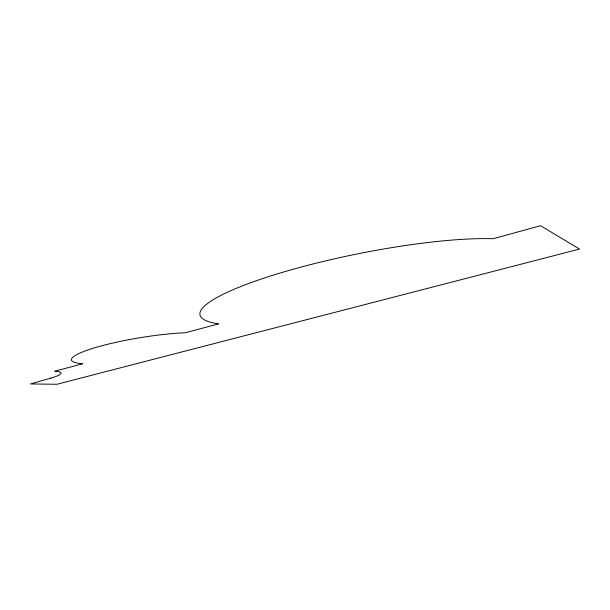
<?xml version="1.0" encoding="UTF-8"?>
<svg xmlns="http://www.w3.org/2000/svg" width="610" height="610" viewBox="0 0 610 610"><rect width="100%" height="100%" fill="white"/><g stroke="black" fill="none" stroke-linecap="round" stroke-linejoin="round"><path stroke-width="0.91" d="M50.775 378.147L30.5 383.957L56.936 384.269L579.5 249.063L540.582 225.731L493.139 238.723A167.254 28.861 -11.3 0 0 275.14 274.561A167.254 28.861 -11.3 0 0 218.54 323.872L185.562 332.724A71.904 10.866 -9.3 0 0 94.336 347.898A71.904 10.866 -9.3 0 0 82.602 363.804L54.725 371.238A35.441 4.903 -8.4 0 1 50.775 378.147"/></g></svg>
